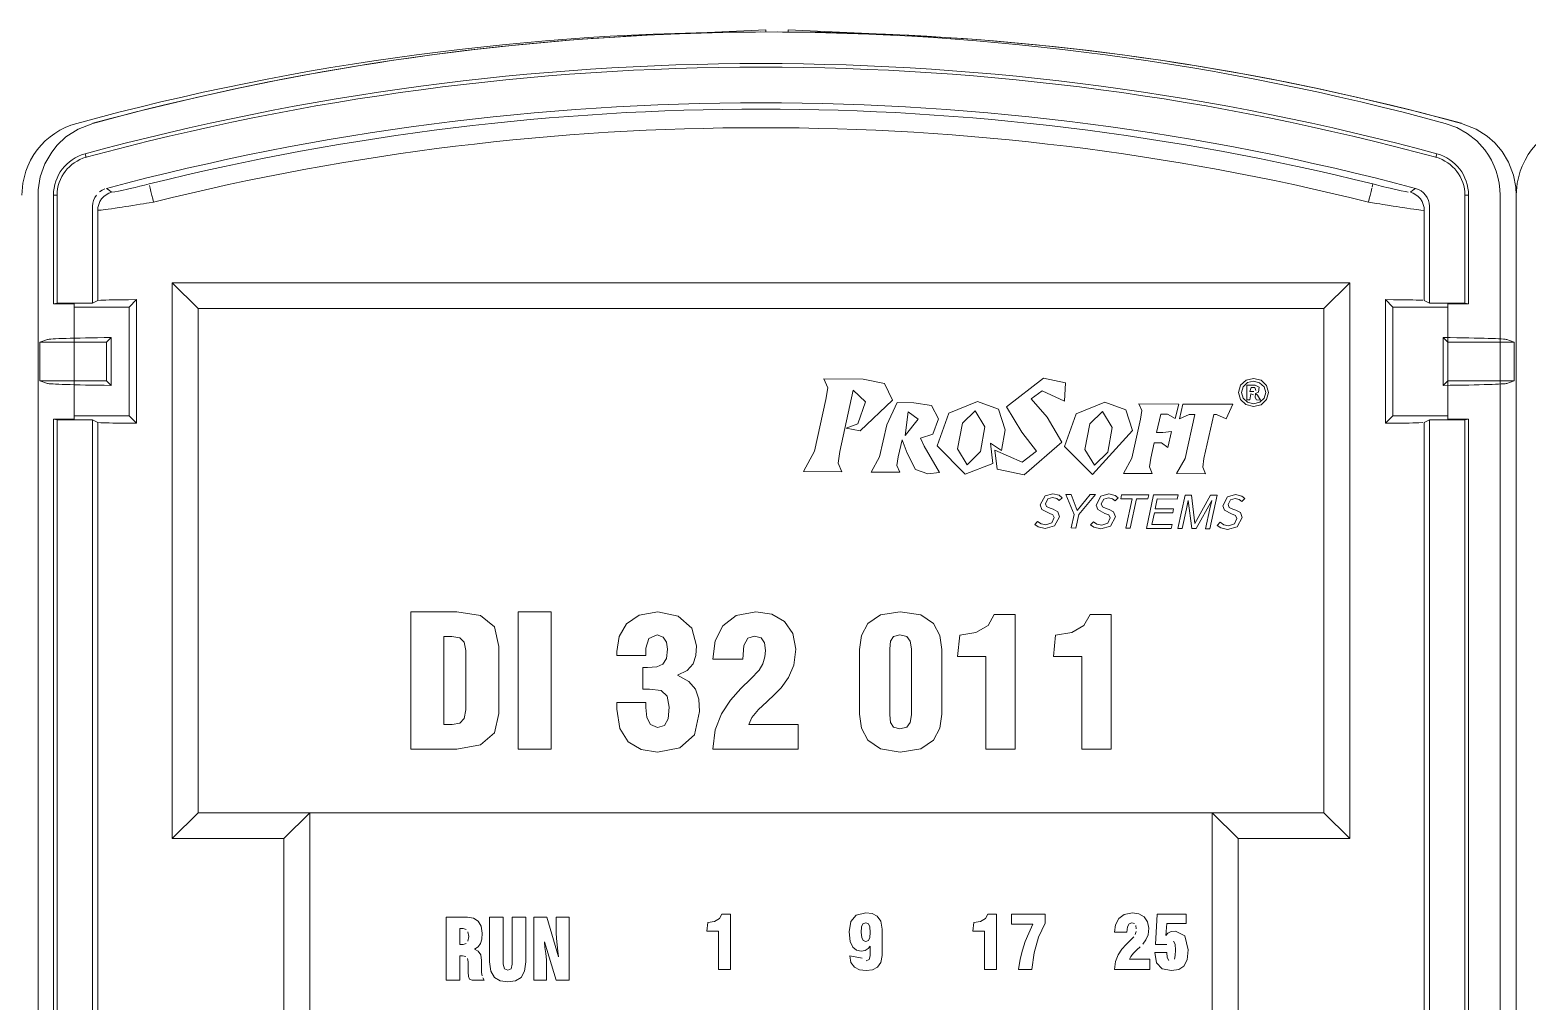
# Model space of a CAD drawing. Header units: millimetres. Extents: x -6000 to 26000, y -6000 to 26000.
# Drawn here: x 125.45 to 131.05, y -4325.19 to -4321.56 of the extents above; entities that cross this region are included whole.
import ezdxf

# ---------------------------------------------------------------- set-up
doc = ezdxf.new("R2010")
doc.units = ezdxf.units.MM
doc.header["$MEASUREMENT"] = 0
doc.layers.add('Чертеж и Рисунок_Ном._пера__1', color=7, linetype='Continuous', lineweight=15)
doc.layers.add('Чертеж и Рисунок_Ном._пера__7', color=7, linetype='Continuous', lineweight=15)

msp = doc.modelspace()

# ---------------------------------------------------------------- linework, layer by layer
at = {"layer": 'Чертеж и Рисунок_Ном._пера__1', "color": 7, "linetype": 'Continuous', "lineweight": 15, "flags": 128}
for points in [[(128.6465, -4322.8801), (128.5672, -4322.8638), (128.4206, -4322.8631), (128.4344, -4322.8958), (128.428, -4322.9394), (128.3849, -4323.1334), (128.3437, -4323.2095), (128.4874, -4323.2102), (128.4731, -4323.1775), (128.48, -4323.1339), (128.5301, -4322.9052)], [(128.5033, -4323.0468), (128.5553, -4323.0575), (128.6772, -4322.9426), (128.6465, -4322.8801)], [(128.5301, -4322.9052), (128.5761, -4322.9491), (128.5469, -4323.0312)], [(129.3233, -4322.8775), (129.2405, -4322.8608), (129.1023, -4322.9676), (129.1603, -4323.0625)], [(129.2539, -4323.0065), (129.1949, -4322.9373), (129.2361, -4322.9073)], [(129.2361, -4322.9073), (129.3193, -4322.9464), (129.3233, -4322.8775)], [(129.9765, -4322.9396), (129.969, -4322.9134), (129.9767, -4322.8869)], [(129.9765, -4322.9396), (129.969, -4322.9134), (129.9767, -4322.8869)], [(129.9767, -4322.8869), (129.9977, -4322.8678)], [(129.9767, -4322.8869), (129.9977, -4322.8678)], [(129.9863, -4322.8923), (129.9801, -4322.9136), (129.9862, -4322.9349), (130.003, -4322.9504)], [(129.9863, -4322.8923), (129.9801, -4322.9136), (129.9862, -4322.9349), (130.003, -4322.9504)], [(130.0027, -4322.877), (129.9863, -4322.8923)], [(130.0027, -4322.877), (129.9863, -4322.8923)], [(129.9977, -4322.8678), (130.0254, -4322.8612)], [(129.9977, -4322.8678), (130.0254, -4322.8612)], [(129.9998, -4322.9416), (129.9998, -4322.8859), (130.0119, -4322.886), (130.0311, -4322.8861), (130.0462, -4322.8938)], [(129.9998, -4322.9416), (129.9998, -4322.8859), (130.0119, -4322.886), (130.0311, -4322.8861), (130.0462, -4322.8938)], [(130.0255, -4322.8716), (130.0027, -4322.877)], [(130.0255, -4322.8716), (130.0027, -4322.877)], [(130.03, -4322.8956), (130.0169, -4322.8948), (130.0119, -4322.91)], [(130.03, -4322.8956), (130.0169, -4322.8948), (130.0119, -4322.91)], [(130.0119, -4322.91), (130.0261, -4322.91)], [(130.0119, -4322.91), (130.0261, -4322.91)], [(130.0254, -4322.8612), (130.0537, -4322.8683)], [(130.0254, -4322.8612), (130.0537, -4322.8683)], [(130.0479, -4322.8771), (130.0255, -4322.8716)], [(130.0479, -4322.8771), (130.0255, -4322.8716)], [(130.0341, -4322.9067), (130.03, -4322.8956)], [(130.0341, -4322.9067), (130.03, -4322.8956)], [(130.0462, -4322.8938), (130.0438, -4322.9125)], [(130.0462, -4322.8938), (130.0438, -4322.9125)], [(130.0647, -4322.8926), (130.0479, -4322.8771)], [(130.0647, -4322.8926), (130.0479, -4322.8771)], [(130.0483, -4322.9505), (130.0649, -4322.9349), (130.0709, -4322.914), (130.0647, -4322.8926)], [(130.0483, -4322.9505), (130.0649, -4322.9349), (130.0709, -4322.914), (130.0647, -4322.8926)], [(130.0537, -4322.8683), (130.0742, -4322.8876)], [(130.0537, -4322.8683), (130.0742, -4322.8876)], [(130.0742, -4322.8876), (130.0818, -4322.914), (130.0741, -4322.9403)], [(130.0742, -4322.8876), (130.0818, -4322.914), (130.0741, -4322.9403)], [(128.8224, -4322.962), (128.7566, -4322.952), (128.6945, -4322.9517), (128.656, -4323.034), (128.6281, -4323.1543), (128.5972, -4323.2113), (128.7035, -4323.2119), (128.6927, -4323.1862), (128.6976, -4323.1546), (128.7121, -4323.0911), (128.731, -4323.141), (128.7626, -4323.201)], [(128.8269, -4323.069), (128.8488, -4323.0127), (128.8224, -4322.962)], [(129.073, -4322.9766), (128.9942, -4322.948), (128.8865, -4322.9909)], [(129.4698, -4322.9504), (129.3621, -4322.9933)], [(129.5486, -4322.979), (129.4698, -4322.9504)], [(129.997, -4322.9589), (129.9765, -4322.9396)], [(129.997, -4322.9589), (129.9765, -4322.9396)], [(130.0254, -4322.9662), (129.997, -4322.9589)], [(130.0254, -4322.9662), (129.997, -4322.9589)], [(130.0256, -4322.923), (130.015, -4322.9187), (130.0119, -4322.9417), (129.9998, -4322.9416)], [(130.0256, -4322.923), (130.015, -4322.9187), (130.0119, -4322.9417), (129.9998, -4322.9416)], [(130.003, -4322.9504), (130.0255, -4322.9561)], [(130.003, -4322.9504), (130.0255, -4322.9561)], [(130.0535, -4322.9594), (130.0254, -4322.9662)], [(130.0535, -4322.9594), (130.0254, -4322.9662)], [(130.0255, -4322.9561), (130.0483, -4322.9505)], [(130.0255, -4322.9561), (130.0483, -4322.9505)], [(130.0438, -4322.9125), (130.0322, -4322.9173)], [(130.0438, -4322.9125), (130.0322, -4322.9173)], [(130.0741, -4322.9403), (130.0535, -4322.9594)], [(130.0741, -4322.9403), (130.0535, -4322.9594)], [(128.8865, -4322.9909), (128.8437, -4323.1126), (128.9482, -4323.2184), (129.051, -4323.1788), (129.043, -4323.1036)], [(128.9377, -4323.0284), (128.9857, -4322.9829)], [(128.9857, -4322.9829), (129.0217, -4323.0418), (129.0054, -4323.1346)], [(129.043, -4323.1036), (129.0832, -4323.1303), (129.0975, -4323.0533), (129.073, -4322.9766)], [(129.1603, -4323.0625), (129.2143, -4323.1326), (129.1613, -4323.1745), (129.0587, -4323.1294), (129.0681, -4323.2008), (129.1682, -4323.2212), (129.3094, -4323.0999), (129.2539, -4323.0065)], [(129.3621, -4322.9933), (129.3193, -4323.115), (129.4237, -4323.2207), (129.5731, -4323.0557), (129.5486, -4322.979)], [(129.4133, -4323.0308), (129.4613, -4322.9853)], [(129.4613, -4322.9853), (129.4973, -4323.0441), (129.481, -4323.137)], [(128.5469, -4323.0312), (128.5033, -4323.0468)], [(128.7949, -4323.1142), (128.7808, -4323.0844), (128.8269, -4323.069)], [(129.0054, -4323.1346), (128.9552, -4323.1834), (128.9195, -4323.1245), (128.9377, -4323.0284)], [(129.4308, -4323.1858), (129.3951, -4323.1269), (129.4133, -4323.0308)], [(128.8525, -4323.2126), (128.7949, -4323.1142)], [(129.481, -4323.137), (129.4308, -4323.1858)], [(128.7626, -4323.201), (128.809, -4323.2177)], [(128.809, -4323.2177), (128.8525, -4323.2126)], [(129.2755, -4323.3702), (129.2613, -4323.3642), (129.2347, -4323.3503), (129.2288, -4323.3335), (129.2463, -4323.2997)], [(129.2463, -4323.2997), (129.2761, -4323.2918)], [(129.2761, -4323.2918), (129.2993, -4323.2975)], [(129.2993, -4323.2975), (129.3107, -4323.3068), (129.2998, -4323.3176), (129.29, -4323.3099)], [(129.4842, -4323.3712), (129.4699, -4323.3653), (129.4433, -4323.3514), (129.4374, -4323.3346), (129.4549, -4323.3008)], [(129.4549, -4323.3008), (129.4847, -4323.2929), (129.5079, -4323.2985), (129.5193, -4323.3079), (129.5085, -4323.3187), (129.4986, -4323.311)], [(129.9285, -4323.3031), (129.9583, -4323.2953), (129.9815, -4323.3009)], [(129.9815, -4323.3009), (129.9929, -4323.3102), (129.982, -4323.3211), (129.9722, -4323.3133)], [(129.2573, -4323.3114), (129.2479, -4323.3292), (129.252, -4323.3397)], [(129.252, -4323.3397), (129.2657, -4323.3462), (129.2772, -4323.3497), (129.2939, -4323.3592), (129.3007, -4323.3778), (129.2818, -4323.4118)], [(129.29, -4323.3099), (129.2748, -4323.3061), (129.2573, -4323.3114)], [(129.466, -4323.3124), (129.4565, -4323.3302), (129.4606, -4323.3408)], [(129.4606, -4323.3408), (129.4744, -4323.3473), (129.4858, -4323.3507), (129.5026, -4323.3602)], [(129.4986, -4323.311), (129.4835, -4323.3072), (129.466, -4323.3124)], [(129.9169, -4323.3538), (129.911, -4323.337), (129.9285, -4323.3031)], [(129.9577, -4323.3736), (129.9435, -4323.3676), (129.9169, -4323.3538)], [(129.9395, -4323.3148), (129.9301, -4323.3326), (129.9342, -4323.3431)], [(129.9342, -4323.3431), (129.9479, -4323.3496), (129.9593, -4323.3531), (129.9761, -4323.3626)], [(129.957, -4323.3095), (129.9395, -4323.3148)], [(129.9722, -4323.3133), (129.957, -4323.3095)], [(129.2204, -4323.4156), (129.2077, -4323.4069), (129.2188, -4323.3954)], [(129.2188, -4323.3954), (129.2317, -4323.4042)], [(129.2818, -4323.4118), (129.2463, -4323.4216), (129.2204, -4323.4156)], [(129.2317, -4323.4042), (129.25, -4323.408)], [(129.25, -4323.408), (129.272, -4323.4008)], [(129.272, -4323.4008), (129.2809, -4323.3813), (129.2755, -4323.3702)], [(129.429, -4323.4166), (129.4164, -4323.408), (129.4274, -4323.3964)], [(129.4274, -4323.3964), (129.4403, -4323.4053)], [(129.4904, -4323.4128), (129.4549, -4323.4226), (129.429, -4323.4166)], [(129.4403, -4323.4053), (129.4587, -4323.4091)], [(129.4587, -4323.4091), (129.4806, -4323.4019)], [(129.4806, -4323.4019), (129.4895, -4323.3823), (129.4842, -4323.3712)], [(129.5026, -4323.3602), (129.5093, -4323.3788), (129.4904, -4323.4128)], [(129.9285, -4323.425), (129.9026, -4323.419), (129.8899, -4323.4104), (129.901, -4323.3988)], [(129.901, -4323.3988), (129.9138, -4323.4076)], [(129.9138, -4323.4076), (129.9322, -4323.4115)], [(129.9322, -4323.4115), (129.9542, -4323.4043)], [(129.9542, -4323.4043), (129.9631, -4323.3847), (129.9577, -4323.3736)], [(129.9761, -4323.3626), (129.9829, -4323.3812), (129.964, -4323.4152)], [(129.964, -4323.4152), (129.9285, -4323.425)]]:
    msp.add_lwpolyline(points, dxfattribs=at)
for points in [[(129.7456, -4322.957), (129.5971, -4322.9562), (129.6075, -4322.9808), (129.6027, -4323.0135), (129.5707, -4323.159), (129.5394, -4323.216), (129.6472, -4323.2166), (129.6368, -4323.192), (129.6417, -4323.1594), (129.6543, -4323.1014), (129.6814, -4323.1016), (129.7052, -4323.1195), (129.719, -4323.0601), (129.687, -4323.0633), (129.6629, -4323.0632), (129.6784, -4322.9949), (129.7041, -4322.995), (129.7324, -4323.0115)], [(129.9483, -4322.9579), (129.923, -4323.0125), (129.887, -4322.9959), (129.8767, -4322.9959), (129.8402, -4323.1604), (129.8354, -4323.193), (129.8458, -4323.2176), (129.7381, -4323.217), (129.7693, -4323.16), (129.8057, -4322.9955), (129.7846, -4322.9954), (129.7486, -4323.0116), (129.761, -4322.957)], [(130.0322, -4322.9173), (130.0405, -4322.9238), (130.0519, -4322.9419), (130.0369, -4322.9418), (130.0319, -4322.9327)], [(130.0322, -4322.9173), (130.0405, -4322.9238), (130.0519, -4322.9419), (130.0369, -4322.9418), (130.0319, -4322.9327)], [(128.7236, -4323.0748), (128.7355, -4322.9854), (128.773, -4323.013)], [(129.3434, -4323.2947), (129.3667, -4323.355), (129.4154, -4323.2951), (129.4352, -4323.2952), (129.3721, -4323.3697), (129.3614, -4323.42), (129.3445, -4323.4199), (129.3552, -4323.3696), (129.3238, -4323.2946)], [(129.565, -4323.421), (129.5481, -4323.421), (129.5715, -4323.3109), (129.5291, -4323.3106), (129.5322, -4323.2957), (129.634, -4323.2962), (129.6309, -4323.3112), (129.5884, -4323.3109)], [(129.718, -4323.4218), (129.6255, -4323.4213), (129.6521, -4323.2963), (129.7433, -4323.2967), (129.7402, -4323.3117), (129.6659, -4323.3113), (129.658, -4323.348), (129.7264, -4323.3484), (129.7233, -4323.3634), (129.6549, -4323.363), (129.6456, -4323.4064), (129.7211, -4323.4068)], [(129.7935, -4323.297), (129.8066, -4323.4029), (129.8651, -4323.2973), (129.8891, -4323.2974), (129.8625, -4323.4225), (129.8461, -4323.4225), (129.8618, -4323.3485), (129.8691, -4323.3174), (129.8111, -4323.4223), (129.7944, -4323.4222), (129.7816, -4323.3169), (129.7749, -4323.3481), (129.7592, -4323.422), (129.7428, -4323.4219), (129.7694, -4323.2968)]]:
    msp.add_lwpolyline(points, close=True, dxfattribs=at)
at = {"layer": 'Чертеж и Рисунок_Ном._пера__7', "color": 7, "linetype": 'Continuous', "lineweight": 15}
for p, q in [((127.821, -4321.5761), (128.204, -4321.5594)), ((128.204, -4321.5594), (128.204, -4321.5669)), ((128.2874, -4321.5594), (128.6704, -4321.5761)), ((128.2874, -4321.5669), (128.2874, -4321.5594)), ((125.6604, -4322.0224), (125.6639, -4322.0353)), ((130.7103, -4322.0224), (130.7068, -4322.0353)), ((125.4846, -4328.7722), (125.4846, -4322.1764)), ((125.4846, -4328.7722), (125.4846, -4322.1767)), ((125.5424, -4322.5824), (125.5424, -4322.1767)), ((125.5558, -4322.1767), (125.5424, -4322.1767)), ((125.5558, -4322.1767), (125.5558, -4322.5797)), ((130.8149, -4322.1767), (130.8149, -4322.5797)), ((130.8149, -4322.1767), (130.8282, -4322.1767)), ((130.8282, -4322.1767), (130.8282, -4322.5824)), ((130.9465, -4328.7722), (130.9465, -4322.1764)), ((131.0068, -4322.1764), (131.0068, -4328.7722)), ((131.0068, -4322.1764), (131.0068, -4328.7722)), ((131.0068, -4328.7305), (131.0068, -4322.1767)), ((125.6885, -4322.5797), (125.6885, -4322.2183)), ((125.7077, -4322.2331), (125.7077, -4322.5701)), ((130.663, -4322.5701), (130.663, -4322.2331)), ((130.6822, -4322.5797), (130.6822, -4322.2183)), ((125.9859, -4322.5041), (130.3848, -4322.5041)), ((125.9859, -4322.5041), (126.0823, -4322.6005)), ((125.9859, -4324.58), (125.9859, -4322.5041)), ((130.2884, -4322.6005), (130.3848, -4322.5041)), ((130.3848, -4322.5041), (130.3848, -4324.58)), ((125.7077, -4322.5701), (125.6885, -4322.5797)), ((125.8247, -4322.5947), (125.8526, -4322.5668)), ((125.8526, -4322.5668), (125.8526, -4323.0289)), ((130.5181, -4323.0289), (130.5181, -4322.5668)), ((130.5181, -4322.5668), (130.546, -4322.5947)), ((130.6822, -4322.5797), (130.663, -4322.5701)), ((125.5558, -4322.5797), (125.5424, -4322.5824)), ((125.619, -4322.5824), (125.5424, -4322.5824)), ((125.6885, -4322.5797), (125.5558, -4322.5797)), ((125.619, -4322.5947), (125.619, -4322.5824)), ((125.8247, -4322.5947), (125.619, -4322.5947)), ((125.619, -4323.001), (125.619, -4322.5947)), ((125.8247, -4322.5947), (125.8247, -4323.001)), ((130.2884, -4322.6005), (126.0823, -4322.6005)), ((126.0823, -4322.6005), (126.0823, -4324.4836)), ((130.2884, -4324.4836), (130.2884, -4322.6005)), ((130.546, -4322.5947), (130.7517, -4322.5947)), ((130.546, -4323.001), (130.546, -4322.5947)), ((130.8149, -4322.5797), (130.6822, -4322.5797)), ((130.7517, -4322.5824), (130.7517, -4322.5947)), ((130.8282, -4322.5824), (130.7517, -4322.5824)), ((130.7517, -4322.5947), (130.7517, -4323.001)), ((130.8282, -4322.5824), (130.8149, -4322.5797)), ((125.4918, -4322.7252), (125.5196, -4322.7159)), ((125.4918, -4322.7252), (125.4918, -4322.8705)), ((125.7409, -4322.7252), (125.4918, -4322.7252)), ((125.7409, -4322.7252), (125.7576, -4322.7085)), ((125.7409, -4322.7252), (125.7409, -4322.8705)), ((125.7576, -4322.7085), (125.7576, -4322.8873)), ((130.7338, -4322.7085), (130.7338, -4322.8873)), ((130.7338, -4322.7085), (130.7505, -4322.7252)), ((130.9995, -4322.7252), (130.7505, -4322.7252)), ((130.7505, -4322.8705), (130.7505, -4322.7252)), ((130.9995, -4322.7252), (130.9718, -4322.7159)), ((130.9995, -4322.7252), (130.9995, -4322.8705)), ((125.5196, -4322.8798), (125.4918, -4322.8705)), ((125.4918, -4322.8705), (125.7409, -4322.8705)), ((125.7409, -4322.8705), (125.7576, -4322.8873)), ((130.7505, -4322.8705), (130.7338, -4322.8873)), ((130.7505, -4322.8705), (130.9995, -4322.8705)), ((130.9718, -4322.8798), (130.9995, -4322.8705)), ((125.5424, -4323.0133), (125.5424, -4327.6039)), ((125.5558, -4323.016), (125.5424, -4323.0133)), ((125.619, -4323.0133), (125.5424, -4323.0133)), ((125.6885, -4323.016), (125.5558, -4323.016)), ((125.5558, -4323.016), (125.5558, -4327.6013)), ((125.8247, -4323.001), (125.619, -4323.001)), ((125.619, -4323.001), (125.619, -4323.0133)), ((125.6885, -4323.016), (125.7077, -4323.0256)), ((125.6885, -4327.6013), (125.6885, -4323.016)), ((125.8526, -4323.0289), (125.8247, -4323.001)), ((130.5181, -4323.0289), (130.546, -4323.001)), ((130.546, -4323.001), (130.7517, -4323.001)), ((130.6822, -4323.016), (130.663, -4323.0256)), ((130.8149, -4323.016), (130.6822, -4323.016)), ((130.6822, -4327.6013), (130.6822, -4323.016)), ((130.7517, -4323.0133), (130.7517, -4323.001)), ((130.8282, -4323.0133), (130.7517, -4323.0133)), ((130.8282, -4323.0133), (130.8149, -4323.016)), ((130.8149, -4327.6013), (130.8149, -4323.016)), ((130.8282, -4323.0133), (130.8282, -4327.6039)), ((125.7077, -4323.0256), (125.7077, -4327.5917)), ((130.663, -4327.5917), (130.663, -4323.0256)), ((125.9859, -4324.58), (126.0823, -4324.4836)), ((126.0823, -4324.4836), (126.4996, -4324.4836)), ((126.3075, -4324.4836), (130.0632, -4324.4836)), ((126.4032, -4324.58), (126.4996, -4324.4836)), ((126.4996, -4324.4836), (126.4996, -4328.3784)), ((126.4996, -4324.4836), (129.8711, -4324.4836)), ((129.8711, -4324.4836), (130.2884, -4324.4836)), ((129.8711, -4324.4836), (129.9675, -4324.58)), ((129.8711, -4328.3784), (129.8711, -4324.4836)), ((130.2884, -4324.4836), (130.3848, -4324.58)), ((126.4032, -4324.58), (125.9859, -4324.58)), ((126.4032, -4328.4748), (126.4032, -4324.58)), ((130.3848, -4324.58), (129.9675, -4324.58)), ((129.9675, -4324.58), (129.9675, -4328.4748))]:
    msp.add_line(p, q, dxfattribs=at)
at = {"layer": 'Чертеж и Рисунок_Ном._пера__7', "color": 7, "linetype": 'Continuous', "lineweight": 15, "flags": 128}
for points in [[(125.6291, -4321.9084), (125.6075, -4321.9152), (125.5865, -4321.9238), (125.5663, -4321.934), (125.5469, -4321.9459), (125.5299, -4321.9583), (125.5116, -4321.9741), (125.4957, -4321.9904), (125.4812, -4322.0078), (125.4691, -4322.025), (125.4568, -4322.0459), (125.4463, -4322.0678), (125.4388, -4322.0875), (125.4279, -4322.1314), (125.4242, -4322.1764)], [(125.6894, -4321.9084), (125.6351, -4321.9295), (125.589, -4321.9593), (125.5561, -4321.9904), (125.5356, -4322.0159), (125.5104, -4322.0594), (125.493, -4322.1085), (125.4853, -4322.1565), (125.4846, -4322.1764)], [(130.7416, -4321.9084), (130.7842, -4321.9238), (130.8238, -4321.9459), (130.8592, -4321.9742), (130.8895, -4322.0078), (130.9034, -4322.0277), (130.9139, -4322.0459), (130.9244, -4322.0678), (130.9319, -4322.0875), (130.9383, -4322.1093), (130.9428, -4322.1315), (130.9457, -4322.1555), (130.9465, -4322.1764)], [(130.8019, -4321.9084), (130.8568, -4321.9297), (130.8982, -4321.9561), (130.9263, -4321.9808), (130.9539, -4322.0133), (130.9781, -4322.0534), (130.9965, -4322.1015), (131.0052, -4322.1465), (131.0068, -4322.1764)], [(131.2117, -4321.9084), (131.1901, -4321.9152), (131.1691, -4321.9238), (131.1489, -4321.934), (131.1295, -4321.9459), (131.1126, -4321.9583), (131.0942, -4321.9741), (131.0783, -4321.9904), (131.0638, -4322.0078), (131.0517, -4322.025), (131.0394, -4322.0459), (131.0289, -4322.0678), (131.0214, -4322.0875), (131.0105, -4322.1314), (131.0068, -4322.1764)], [(125.6885, -4322.2183), (125.6894, -4322.207), (125.6922, -4322.196), (125.6967, -4322.1855), (125.7029, -4322.176)], [(125.7077, -4322.2331), (125.7086, -4322.2223), (125.7112, -4322.2113), (125.7158, -4322.2006), (125.7221, -4322.1907), (125.7301, -4322.182), (125.7393, -4322.1749), (125.7492, -4322.1695), (125.7594, -4322.1659)], [(125.7146, -4322.1641), (125.724, -4322.1577), (125.7343, -4322.153)], [(125.7594, -4322.1659), (125.7498, -4322.1585), (125.7401, -4322.1512)], [(125.7594, -4322.1659), (125.7717, -4322.1646), (125.7858, -4322.1617), (125.8028, -4322.158), (125.8135, -4322.1556), (125.8283, -4322.1521), (125.8475, -4322.1475), (125.8645, -4322.1434), (125.882, -4322.1392), (125.8995, -4322.1348)], [(125.9034, -4322.1507), (125.9008, -4322.1402)], [(125.9162, -4322.2023), (125.9132, -4322.1902), (125.9102, -4322.1779), (125.9063, -4322.1623), (125.9034, -4322.1507)], [(130.4673, -4322.1507), (130.4644, -4322.1623), (130.4605, -4322.1779), (130.4575, -4322.1902), (130.4545, -4322.2023)], [(130.4712, -4322.1348), (130.4683, -4322.1466)], [(130.4712, -4322.1348), (130.4843, -4322.1381), (130.5022, -4322.1425), (130.5124, -4322.1449), (130.5232, -4322.1475), (130.5353, -4322.1504), (130.5457, -4322.1529), (130.5619, -4322.1567), (130.5767, -4322.16), (130.5924, -4322.1633), (130.6027, -4322.1652)], [(130.6306, -4322.1512), (130.6209, -4322.1585), (130.6113, -4322.1659)], [(130.663, -4322.2331), (130.6621, -4322.2223), (130.6595, -4322.2113), (130.6549, -4322.2006), (130.6485, -4322.1907), (130.6406, -4322.182), (130.6314, -4322.1749), (130.6215, -4322.1695), (130.6113, -4322.1659)], [(130.6306, -4322.1512), (130.6412, -4322.155), (130.6512, -4322.1605), (130.6601, -4322.1676), (130.6678, -4322.176), (130.674, -4322.1855), (130.6785, -4322.196), (130.6813, -4322.207), (130.6822, -4322.2183)], [(125.7077, -4322.2331), (125.7204, -4322.2324), (125.7359, -4322.2305), (125.7471, -4322.229), (125.7594, -4322.2272), (125.7722, -4322.2253), (125.7882, -4322.2229), (125.7984, -4322.2213), (125.8102, -4322.2195), (125.8237, -4322.2173), (125.8389, -4322.2149), (125.8526, -4322.2127), (125.8658, -4322.2106), (125.8783, -4322.2085), (125.8897, -4322.2067), (125.9, -4322.205), (125.9162, -4322.2023)], [(130.4545, -4322.2023), (130.4702, -4322.2049), (130.4846, -4322.2072), (130.4974, -4322.2093), (130.5086, -4322.2112), (130.5259, -4322.214), (130.5471, -4322.2173), (130.5605, -4322.2195), (130.5723, -4322.2213), (130.5825, -4322.2229), (130.5985, -4322.2253), (130.6113, -4322.2272), (130.6235, -4322.229), (130.6348, -4322.2305), (130.6503, -4322.2324), (130.6619, -4322.2333)], [(125.7077, -4322.5701), (125.7196, -4322.5691), (125.7379, -4322.5684), (125.7498, -4322.5681), (125.7636, -4322.5678), (125.7788, -4322.5675), (125.7956, -4322.5673), (125.823, -4322.567), (125.8526, -4322.5668)], [(130.5181, -4322.5668), (130.5477, -4322.567), (130.5751, -4322.5673), (130.5919, -4322.5675), (130.6071, -4322.5678), (130.6209, -4322.5681), (130.6328, -4322.5684), (130.6429, -4322.5687), (130.6572, -4322.5694)], [(125.7077, -4323.0256), (125.7196, -4323.0267), (125.7379, -4323.0273), (125.7498, -4323.0276), (125.7636, -4323.0279), (125.7788, -4323.0282), (125.7956, -4323.0284), (125.823, -4323.0287), (125.8526, -4323.0289)], [(130.5181, -4323.0289), (130.5477, -4323.0287), (130.5751, -4323.0284), (130.5919, -4323.0282), (130.6071, -4323.0279), (130.6209, -4323.0276), (130.6328, -4323.0273), (130.6429, -4323.027), (130.6572, -4323.0263)], [(127.1381, -4323.7464), (127.0496, -4323.7329), (126.8773, -4323.7329), (126.8773, -4324.2462)], [(127.1896, -4323.7889), (127.1381, -4323.7464)], [(127.7301, -4323.7451), (127.6826, -4323.778), (127.6553, -4323.8255)], [(127.7996, -4323.7329), (127.7301, -4323.7451)], [(127.8756, -4323.7491), (127.7996, -4323.7329)], [(127.9264, -4323.7936), (127.8756, -4323.7491)], [(128.0927, -4323.747), (128.0428, -4323.7855)], [(128.1664, -4323.7329), (128.0927, -4323.747)], [(128.2262, -4323.7423), (128.1664, -4323.7329)], [(128.2735, -4323.7697), (128.2262, -4323.7423)], [(128.6316, -4323.7447), (128.5849, -4323.7762)], [(128.7055, -4323.7329), (128.6316, -4323.7447)], [(128.7825, -4323.7448), (128.7055, -4323.7329)], [(128.83, -4323.7765), (128.7825, -4323.7448)], [(129.0251, -4324.2462), (129.1352, -4324.2462), (129.1352, -4323.7436), (129.0566, -4323.7436), (129.0337, -4323.7847)], [(129.3833, -4324.2462), (129.4934, -4324.2462), (129.4934, -4323.7436), (129.4148, -4323.7436), (129.3919, -4323.7847), (129.3466, -4323.8109)], [(127.1893, -4324.1852), (127.2062, -4324.1132), (127.2062, -4323.863), (127.1896, -4323.7889)], [(127.942, -4323.896), (127.9447, -4323.8608), (127.9264, -4323.7936)], [(128.0428, -4323.7855), (128.0145, -4323.8418)], [(128.3046, -4323.8137), (128.2735, -4323.7697)], [(128.5849, -4323.7762), (128.5604, -4323.8213)], [(128.854, -4323.8215), (128.83, -4323.7765)], [(129.0337, -4323.7847), (128.9884, -4323.8109)], [(127.0009, -4323.8251), (127.031, -4323.8251), (127.0602, -4323.8302)], [(127.0604, -4324.1488), (127.0317, -4324.154), (127.0009, -4324.154), (127.0009, -4323.8251)], [(127.0602, -4323.8302), (127.0771, -4323.8471)], [(127.0771, -4323.8471), (127.0825, -4323.878), (127.0825, -4324.0997), (127.0771, -4324.1316)], [(127.6553, -4323.8255), (127.6466, -4323.8816), (127.6466, -4323.8959), (127.7553, -4323.8959)], [(127.7553, -4323.8959), (127.7553, -4323.8687), (127.7667, -4323.8327)], [(127.7667, -4323.8327), (127.7975, -4323.8194)], [(127.7975, -4323.8194), (127.8199, -4323.8272)], [(127.8199, -4323.8272), (127.8323, -4323.847)], [(127.8323, -4323.847), (127.8361, -4323.873), (127.8321, -4323.9078)], [(128.0145, -4323.8418), (128.0055, -4323.9095), (128.1171, -4323.9095), (128.1218, -4323.8593)], [(128.1218, -4323.8593), (128.1366, -4323.8319)], [(128.1366, -4323.8319), (128.1614, -4323.8237)], [(128.1614, -4323.8237), (128.1863, -4323.8303)], [(128.1863, -4323.8303), (128.1987, -4323.849)], [(128.1987, -4323.849), (128.2022, -4323.8773)], [(128.3158, -4323.873), (128.3046, -4323.8137)], [(128.5604, -4323.8213), (128.5532, -4323.8737)], [(128.6695, -4324.1467), (128.6669, -4324.1182), (128.6669, -4323.8716), (128.6695, -4323.8431)], [(128.6695, -4323.8431), (128.6805, -4323.8255)], [(128.6805, -4323.8255), (128.7041, -4323.8194)], [(128.7041, -4323.8194), (128.7298, -4323.8255)], [(128.7298, -4323.8255), (128.7432, -4323.8431), (128.747, -4323.8716), (128.747, -4324.1182), (128.7432, -4324.1467), (128.7298, -4324.1644)], [(128.854, -4324.1677), (128.8607, -4324.1154), (128.8607, -4323.8737), (128.854, -4323.8215)], [(128.9884, -4323.8109), (128.9279, -4323.8201), (128.92, -4323.8995), (129.0251, -4323.8995), (129.0251, -4324.2462)], [(129.3466, -4323.8109), (129.2861, -4323.8201), (129.2782, -4323.8995), (129.3833, -4323.8995), (129.3833, -4324.2462)], [(127.8321, -4323.9078), (127.8191, -4323.9284), (127.7959, -4323.9383)], [(127.9315, -4323.9272), (127.942, -4323.896)], [(128.2, -4323.901), (128.1926, -4323.9279), (128.1785, -4323.9516)], [(128.2022, -4323.8773), (128.2, -4323.901)], [(128.3083, -4323.932), (128.3158, -4323.873)], [(128.5532, -4323.8737), (128.5532, -4324.1154), (128.5604, -4324.1679)], [(127.7959, -4323.9383), (127.761, -4323.9409), (127.7438, -4323.9409), (127.7438, -4324.0217), (127.7689, -4324.0217), (127.8119, -4324.0272)], [(127.8732, -4323.9695), (127.9097, -4323.9525)], [(127.9163, -4323.9929), (127.8732, -4323.9695)], [(127.9097, -4323.9525), (127.9315, -4323.9272)], [(128.1785, -4323.9516), (128.1471, -4323.9835)], [(128.2885, -4323.9783), (128.3083, -4323.932)], [(127.8119, -4324.0272), (127.835, -4324.0477)], [(127.9412, -4324.0222), (127.9163, -4323.9929)], [(127.9527, -4324.0591), (127.9412, -4324.0222)], [(128.1099, -4324.0199), (128.0719, -4324.0627)], [(128.1471, -4323.9835), (128.1099, -4324.0199)], [(128.2371, -4324.0409), (128.2601, -4324.0174)], [(128.2601, -4324.0174), (128.2885, -4323.9783)], [(127.7592, -4324.1273), (127.7553, -4324.0911), (127.7553, -4324.0718), (127.6466, -4324.0718), (127.6466, -4324.0968), (127.6579, -4324.1689)], [(127.835, -4324.0477), (127.8418, -4324.0889)], [(127.9555, -4324.1054), (127.9527, -4324.0591)], [(128.0719, -4324.0627), (128.0384, -4324.1136)], [(128.1762, -4324.0985), (128.2069, -4324.0688), (128.2371, -4324.0409)], [(127.0771, -4324.1316), (127.0604, -4324.1488)], [(127.7728, -4324.1542), (127.7592, -4324.1273)], [(127.838, -4324.133), (127.8244, -4324.1573)], [(127.8418, -4324.0889), (127.838, -4324.133)], [(127.9364, -4324.1924), (127.9555, -4324.1054)], [(128.0055, -4324.2462), (128.3244, -4324.2462), (128.3244, -4324.154), (128.1399, -4324.154), (128.1516, -4324.1277)], [(128.0384, -4324.1136), (128.0146, -4324.1743)], [(128.1516, -4324.1277), (128.1762, -4324.0985)], [(126.8773, -4324.2462), (127.0496, -4324.2462), (127.1379, -4324.2305), (127.1893, -4324.1852)], [(127.6579, -4324.1689), (127.6894, -4324.2187)], [(127.7982, -4324.1647), (127.7728, -4324.1542)], [(127.8244, -4324.1573), (127.7982, -4324.1647)], [(127.8825, -4324.2415), (127.9364, -4324.1924)], [(128.0146, -4324.1743), (128.0055, -4324.2462)], [(128.5604, -4324.1679), (128.5849, -4324.2132)], [(128.7298, -4324.1644), (128.7041, -4324.1704), (128.6805, -4324.1644), (128.6695, -4324.1467)], [(128.83, -4324.213), (128.854, -4324.1677)], [(127.6894, -4324.2187), (127.7374, -4324.2477)], [(127.7374, -4324.2477), (127.7982, -4324.257)], [(127.7982, -4324.257), (127.8825, -4324.2415)], [(128.5849, -4324.2132), (128.6316, -4324.245)], [(128.6316, -4324.245), (128.7055, -4324.257)], [(128.7055, -4324.257), (128.7825, -4324.2449)], [(128.7825, -4324.2449), (128.83, -4324.213)], [(128.0266, -4325.069), (128.072, -4325.069), (128.072, -4324.862), (128.0396, -4324.862), (128.0302, -4324.879)], [(128.5766, -4324.8576), (128.541, -4324.8662), (128.5214, -4324.8904)], [(128.6002, -4324.8606), (128.5766, -4324.8576)], [(128.6332, -4324.8893), (128.6198, -4324.8705), (128.6002, -4324.8606)], [(129.0204, -4325.069), (129.0657, -4325.069), (129.0657, -4324.862), (129.0333, -4324.862), (129.0239, -4324.879)], [(129.2225, -4324.9488), (129.2465, -4324.8965), (129.2465, -4324.862), (129.1217, -4324.862), (129.1217, -4324.9), (129.2014, -4324.9), (129.1856, -4324.9339)], [(129.5424, -4324.8635), (129.5218, -4324.8793)], [(129.5727, -4324.8576), (129.5424, -4324.8635)], [(129.5973, -4324.8615), (129.5727, -4324.8576)], [(129.6168, -4324.8728), (129.5973, -4324.8615)], [(129.701, -4324.8974), (129.7732, -4324.8974), (129.7732, -4324.862), (129.6648, -4324.862), (129.6589, -4324.976), (129.701, -4324.976)], [(127.1108, -4324.8777), (127.0887, -4324.874), (127.0089, -4324.874), (127.0089, -4325.1097), (127.0597, -4325.1097), (127.0597, -4325.0178)], [(127.0597, -4324.9163), (127.0723, -4324.9163), (127.0834, -4324.9193)], [(127.0835, -4324.9725), (127.0726, -4324.9754), (127.0597, -4324.9754), (127.0597, -4324.9163)], [(127.1399, -4324.9074), (127.1283, -4324.8889), (127.1108, -4324.8777)], [(127.1442, -4324.9334), (127.1399, -4324.9074)], [(127.1717, -4324.874), (127.1717, -4325.0401), (127.1762, -4325.076)], [(127.2266, -4325.0664), (127.2224, -4325.0493), (127.2224, -4324.874), (127.1717, -4324.874)], [(127.3024, -4325.0758), (127.3069, -4325.0401), (127.3069, -4324.874), (127.2562, -4324.874), (127.2562, -4325.0493), (127.252, -4325.0663)], [(127.3362, -4324.874), (127.3362, -4325.1097), (127.3846, -4325.1097), (127.3846, -4325.0539), (127.3837, -4325.033)], [(127.4241, -4324.9773), (127.4268, -4325.0006), (127.4286, -4325.022), (127.3852, -4324.874), (127.3362, -4324.874)], [(127.3784, -4324.9869), (127.3761, -4324.9662), (127.4201, -4325.1097), (127.4691, -4325.1097), (127.4691, -4324.874), (127.4207, -4324.874), (127.4207, -4324.9327), (127.4217, -4324.9539)], [(128.0115, -4324.8898), (127.9866, -4324.8935), (127.9834, -4324.9262), (128.0266, -4324.9262), (128.0266, -4325.069)], [(128.0302, -4324.879), (128.0115, -4324.8898)], [(128.5214, -4324.8904), (128.5153, -4324.9283), (128.5189, -4324.9653)], [(128.5601, -4324.9315), (128.5613, -4324.9096)], [(128.5613, -4324.9096), (128.5662, -4324.8984)], [(128.5662, -4324.8984), (128.5766, -4324.8953)], [(128.5766, -4324.8953), (128.5868, -4324.8985)], [(128.5868, -4324.8985), (128.5919, -4324.9098)], [(128.5919, -4324.9098), (128.5934, -4324.9315)], [(128.6334, -4325.0426), (128.6381, -4325.0169), (128.6381, -4324.9186), (128.6332, -4324.8893)], [(129.0053, -4324.8898), (128.9803, -4324.8935), (128.9771, -4324.9262), (129.0204, -4324.9262), (129.0204, -4325.069)], [(129.0239, -4324.879), (129.0053, -4324.8898)], [(129.5101, -4324.9025), (129.5064, -4324.9303), (129.5524, -4324.9303), (129.5543, -4324.9097), (129.5604, -4324.8984)], [(129.5218, -4324.8793), (129.5101, -4324.9025)], [(129.5604, -4324.8984), (129.5706, -4324.895)], [(129.5706, -4324.895), (129.5809, -4324.8978)], [(129.586, -4324.9055), (129.5874, -4324.9171)], [(129.6296, -4324.8909), (129.6168, -4324.8728)], [(129.6342, -4324.9153), (129.6296, -4324.8909)], [(129.6311, -4324.9396), (129.6342, -4324.9153)], [(129.7056, -4324.9339), (129.6972, -4324.9421), (129.701, -4324.8974)], [(127.0907, -4324.9288), (127.0934, -4324.9459), (127.0908, -4324.963)], [(127.1282, -4324.9846), (127.1372, -4324.9728)], [(127.1372, -4324.9728), (127.1424, -4324.9564)], [(127.1424, -4324.9564), (127.1442, -4324.9334)], [(127.4217, -4324.9539), (127.4241, -4324.9773)], [(128.5189, -4324.9653), (128.5285, -4324.9858)], [(128.5616, -4324.9492), (128.5601, -4324.9315)], [(128.5766, -4324.9648), (128.5667, -4324.9607), (128.5616, -4324.9492)], [(128.5868, -4324.9607), (128.5766, -4324.9648)], [(128.5919, -4324.9492), (128.5868, -4324.9607)], [(128.5934, -4324.9315), (128.5919, -4324.9492)], [(129.1724, -4324.9653), (129.1617, -4324.9965)], [(129.1856, -4324.9339), (129.1724, -4324.9653)], [(129.2055, -4325.0072), (129.2225, -4324.9488)], [(129.5494, -4324.9758), (129.5338, -4324.9934)], [(129.5647, -4324.9608), (129.5494, -4324.9758)], [(129.5777, -4324.9477), (129.5647, -4324.9608)], [(129.5865, -4324.9269), (129.5835, -4324.938)], [(129.6112, -4324.9748), (129.623, -4324.9587)], [(129.623, -4324.9587), (129.6311, -4324.9396)], [(129.7334, -4324.9256), (129.717, -4324.9279), (129.7056, -4324.9339)], [(129.7269, -4324.9639), (129.7323, -4324.9751)], [(129.7323, -4324.9751), (129.734, -4324.9972), (129.7331, -4325.0176)], [(129.7688, -4324.9433), (129.7334, -4324.9256)], [(129.7768, -4325.0328), (129.7808, -4324.9954), (129.7688, -4324.9433)], [(127.0597, -4325.0178), (127.0708, -4325.0178), (127.0831, -4325.0203)], [(127.0894, -4325.0278), (127.0911, -4325.0404), (127.0911, -4325.0792), (127.0921, -4325.0951)], [(127.1154, -4324.9931), (127.1282, -4324.9846)], [(127.1383, -4325.0144), (127.129, -4325.0008), (127.1154, -4324.9931)], [(127.1432, -4325.0935), (127.1418, -4325.0802), (127.1418, -4325.0352), (127.1383, -4325.0144)], [(127.3837, -4325.033), (127.3813, -4325.01), (127.3784, -4324.9869)], [(128.5168, -4325.0178), (128.5214, -4325.0433), (128.5341, -4325.0606)], [(128.5634, -4325.0275), (128.5168, -4325.0178)], [(128.5285, -4324.9858), (128.5427, -4324.9974)], [(128.5427, -4324.9974), (128.5598, -4325.001)], [(128.5598, -4325.001), (128.5745, -4324.9983)], [(128.5745, -4324.9983), (128.5855, -4324.9913)], [(128.5896, -4325.0317), (128.578, -4325.0366)], [(128.5855, -4324.9913), (128.5934, -4324.9819), (128.5934, -4325.0178), (128.5896, -4325.0317)], [(129.1533, -4325.0303), (129.1473, -4325.069), (129.197, -4325.069)], [(129.1617, -4324.9965), (129.1533, -4325.0303)], [(129.197, -4325.069), (129.2055, -4325.0072)], [(129.5064, -4325.069), (129.6377, -4325.069), (129.6377, -4325.031), (129.5618, -4325.031), (129.5666, -4325.0202)], [(129.52, -4325.0144), (129.5102, -4325.0394)], [(129.5338, -4324.9934), (129.52, -4325.0144)], [(129.5666, -4325.0202), (129.5767, -4325.0082)], [(129.5767, -4325.0082), (129.5894, -4324.9959)], [(129.5894, -4324.9959), (129.6018, -4324.9845)], [(129.7029, -4325.025), (129.701, -4325.0054), (129.6566, -4325.0054), (129.663, -4325.0445)], [(129.7085, -4325.0352), (129.7029, -4325.025)], [(129.7331, -4325.0176), (129.7302, -4325.0301)], [(129.765, -4325.0568), (129.7768, -4325.0328)], [(127.1762, -4325.076), (127.1893, -4325.0991)], [(127.252, -4325.0663), (127.2392, -4325.0719), (127.2266, -4325.0664)], [(127.2891, -4325.099), (127.3024, -4325.0758)], [(128.5341, -4325.0606), (128.5535, -4325.0704)], [(128.5535, -4325.0704), (128.578, -4325.0734), (128.6015, -4325.0702)], [(128.6015, -4325.0702), (128.6205, -4325.0602)], [(128.6205, -4325.0602), (128.6334, -4325.0426)], [(129.5102, -4325.0394), (129.5064, -4325.069)], [(129.663, -4325.0445), (129.6834, -4325.0665)], [(129.6834, -4325.0665), (129.7193, -4325.0734)], [(129.7193, -4325.0734), (129.7457, -4325.0697)], [(129.7457, -4325.0697), (129.765, -4325.0568)], [(127.0921, -4325.0951), (127.0966, -4325.1058)], [(127.0966, -4325.1058), (127.1063, -4325.1097), (127.1509, -4325.1097), (127.1466, -4325.1002)], [(127.1893, -4325.0991), (127.2104, -4325.1116)], [(127.2104, -4325.1116), (127.2392, -4325.1153)], [(127.2392, -4325.1153), (127.2678, -4325.1115)], [(127.2678, -4325.1115), (127.2891, -4325.099)]]:
    msp.add_lwpolyline(points, dxfattribs=at)
msp.add_lwpolyline([(127.4013, -4323.7329), (127.2777, -4323.7329), (127.2777, -4324.2462), (127.4013, -4324.2462)], close=True, dxfattribs=at)
at = {"layer": 'Чертеж и Рисунок_Ном._пера__7', "color": 7, "linetype": 'Continuous', "lineweight": 15}
for centre, radius, start, end in [((128.1853, -4331.3038), 9.737, 74.77978, 105.22022), ((128.2457, -4331.3038), 9.737, 90, 105.22022), ((128.2457, -4331.3038), 9.737, 74.77978, 90), ((128.2457, -4331.3038), 9.737, 92.5, 105.21846), ((128.2457, -4331.3038), 9.737, 74.78154, 87.5), ((128.1853, -4331.3038), 9.6188, 74.78154, 105.21846), ((128.1853, -4331.3038), 9.6054, 74.78154, 105.21846), ((128.1853, -4331.3316), 9.5005, 75.08546, 104.91454), ((128.1853, -4331.3316), 9.4766, 76.04186, 103.95814), ((128.1853, -4331.3316), 9.4071, 76.04185, 103.95815), ((125.7024, -4322.1767), 0.16, 105.2185, 180), ((125.7024, -4322.1767), 0.1466, 105.2185, 180), ((130.6683, -4322.1767), 0.1466, 0, 74.7815), ((130.6683, -4322.1767), 0.16, 0, 74.7815)]:
    msp.add_arc(centre, radius, start, end, dxfattribs=at)
for centre, start_param, end_param in [((126.0753, -4322.7164), 2.178367, 3.089233), ((130.4161, -4322.7164), 0.05236, 0.963226), ((126.0753, -4322.8793), 3.193953, 4.104819), ((130.4161, -4322.8793), 5.319959, 6.230825)]:
    msp.add_ellipse(centre, major_axis=(0.5564, 0), ratio=0.017455, start_param=start_param, end_param=end_param, dxfattribs=at)

doc.saveas('drawing.dxf')
